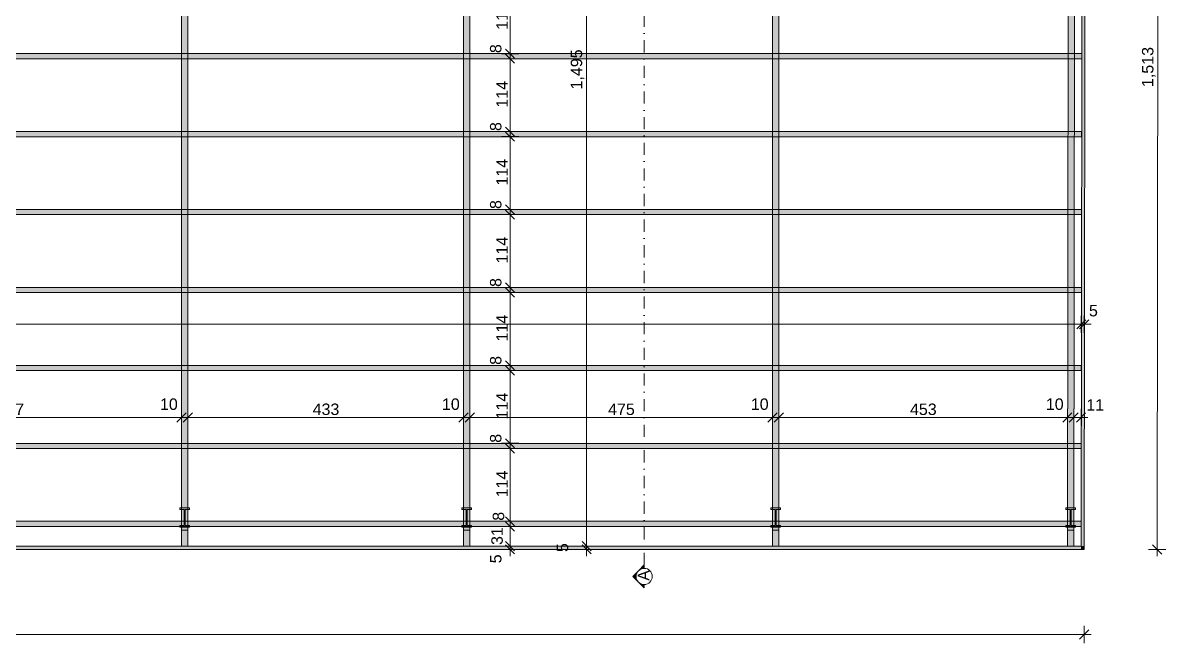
# Model space of a CAD drawing. Header units: millimetres. Extents: x 103307 to 160698, y -89732 to -49152.
# Drawn here: x 132003 to 149968, y -78849 to -69116 of the extents above; entities that cross this region are included whole.
import ezdxf

# ---------------------------------------------------------------- set-up
doc = ezdxf.new("R2010")
doc.units = ezdxf.units.MM
doc.header["$MEASUREMENT"] = 0
doc.linetypes.add('Dot & Dashed', pattern=[402.166657, 190.5, -105.833333, 0, -105.833324])
for name, color, linetype, lineweight in [('0_Pen_No__151', 171, 'Continuous', 5), ('0_Pen_No__7', 7, 'Continuous', 5), ('A - kanalet e ventilimit_Pen_No__22', 8, 'Continuous', 5), ('A - Shtyllat_Pen_No__1', 7, 'Continuous', 5), ('Structural - Bearing_Pen_No__1', 7, 'Continuous', 5)]:
    doc.layers.add(name, color=color, linetype=linetype, lineweight=lineweight)
for name, color, linetype in [('A - Dimenzionimi', 7, 'Continuous'), ('A - kanalet e ventilimit', 7, 'Continuous'), ('A - Shtyllat', 7, 'Continuous'), ('Marker - Section', 7, 'Continuous'), ('Structural - Bearing', 7, 'Continuous')]:
    doc.layers.add(name, color=color, linetype=linetype)
for name, color, linetype, lineweight, true_color in [('A - Dimenzionimi_Pen_No__61', 7, 'Continuous', 5, 0x6a6a6a), ('A - Dimenzionimi_Pen_No__81', 7, 'Continuous', 5, 0x6a6a6a), ('A - kanalet e ventilimit_Pen_No__82', 7, 'Continuous', 5, 0xaaaaaa), ('A - Shtyllat_Pen_No__102', 7, 'Continuous', 50, 0xcccccc), ('Marker - Section_Pen_No__48', 7, 'Continuous', 5, 0xa80f02), ('Marker - Section_Pen_No__8', 7, 'Continuous', 20, 0xa80f02), ('Structural - Bearing_Pen_No__162', 7, 'Continuous', 5, 0xaaaaaa), ('Structural - Bearing_Pen_No__61', 7, 'Continuous', 5, 0x6a6a6a)]:
    doc.layers.add(name, color=color, linetype=linetype, lineweight=lineweight, true_color=true_color)
doc.styles.add('GENERATED_STYLE_2', font='')
doc.styles.add('GENERATED_STYLE_3', font='')
doc.styles.get('GENERATED_STYLE_2').set_extended_font_data('Century Gothic')
doc.styles.get('GENERATED_STYLE_3').set_extended_font_data('Arial')
doc.dimstyles.new('GENERATED_STYLE__1', dxfattribs={"dimtxt": 180, "dimasz": 136.8, "dimexe": 0.18, "dimexo": 100000, "dimgap": 0, "dimtad": 1, "dimtih": 1, "dimtoh": 1, "dimdec": 0, "dimlfac": 0.1, "dimzin": 0, "dimdsep": 46, "dimtxsty": 'GENERATED_STYLE_3', "dimblk": 'ARROWHEAD_6', "dimblk1": 'ARROWHEAD_6', "dimblk2": 'ARROWHEAD_6', "dimcen": 0.09, "dimclrd": 256, "dimclre": 256, "dimclrt": 256, "dimadec": 0, "dimazin": 0, "dimtfac": 1, "dimtdec": 4, "dimtmove": 0, "dimatfit": 3, "dimfxl": 0, "dimtolj": 1, "dimtzin": 0, "dimarcsym": 0})
doc.dimstyles.new('GENERATED_STYLE__2', dxfattribs={"dimtxt": 180, "dimasz": 136.8, "dimexe": 0.18, "dimexo": 100000, "dimgap": 0, "dimtad": 1, "dimdec": 0, "dimlfac": 0.1, "dimzin": 0, "dimdsep": 46, "dimtxsty": 'GENERATED_STYLE_3', "dimblk": 'ARROWHEAD_6', "dimblk1": 'ARROWHEAD_6', "dimblk2": 'ARROWHEAD_6', "dimcen": 0.09, "dimclrd": 256, "dimclre": 256, "dimclrt": 256, "dimadec": 0, "dimazin": 0, "dimtfac": 1, "dimtdec": 4, "dimtmove": 0, "dimatfit": 3, "dimfxl": 0, "dimtolj": 1, "dimtzin": 0, "dimarcsym": 0})
doc.dimstyles.new('GENERATED_STYLE__3', dxfattribs={"dimtxt": 180, "dimasz": 136.8, "dimexe": 0.18, "dimexo": 100000, "dimgap": 0, "dimtad": 1, "dimtih": 1, "dimtoh": 1, "dimdec": 0, "dimlfac": 0.1, "dimzin": 0, "dimdsep": 46, "dimtxsty": 'GENERATED_STYLE_3', "dimblk": 'ARROWHEAD_6', "dimblk1": 'ARROWHEAD_6', "dimblk2": 'ARROWHEAD_6', "dimcen": 0.09, "dimclrd": 256, "dimclre": 256, "dimclrt": 256, "dimadec": 0, "dimazin": 0, "dimtfac": 1, "dimtdec": 4, "dimtmove": 2, "dimatfit": 3, "dimfxl": 0, "dimtolj": 1, "dimtzin": 0, "dimarcsym": 0})
doc.dimstyles.new('GENERATED_STYLE__4', dxfattribs={"dimtxt": 180, "dimasz": 136.8, "dimexe": 0.18, "dimexo": 100000, "dimgap": 0, "dimtad": 1, "dimdec": 0, "dimlfac": 0.1, "dimzin": 0, "dimdsep": 46, "dimtxsty": 'GENERATED_STYLE_3', "dimblk": 'ARROWHEAD_6', "dimblk1": 'ARROWHEAD_6', "dimblk2": 'ARROWHEAD_6', "dimcen": 0.09, "dimclrd": 256, "dimclre": 256, "dimclrt": 256, "dimadec": 0, "dimazin": 0, "dimtfac": 1, "dimtdec": 4, "dimtmove": 2, "dimatfit": 3, "dimfxl": 0, "dimtolj": 1, "dimtzin": 0, "dimarcsym": 0})

# ---------------------------------------------------------------- blocks, each defined once
blk = doc.blocks.new('Wall_1', base_point=(148667, -77378))
at = {"layer": 'A - kanalet e ventilimit_Pen_No__82', "linetype": 'Continuous', "lineweight": 0, "true_color": 0xe9e9e9}
for points in [[(148667, -77328), (148688, -62299), (148638, -62299), (148617, -77328)], [(148638, -62249), (148638, -62299), (148688, -62249)], [(148688, -62249), (148638, -62299), (148688, -62299)], [(148617, -77328), (148617, -77378), (148667, -77378), (148667, -77378)], [(148667, -77328), (148617, -77328), (148667, -77378)]]:
    blk.add_hatch(color=254, dxfattribs=at).paths.add_polyline_path(points)
at = {"layer": 'A - kanalet e ventilimit_Pen_No__22', "color": 8, "linetype": 'Continuous', "lineweight": 5, "flags": 128}
for points in [[(148638, -62299), (148617, -77328)], [(148688, -62249), (148638, -62249)], [(148667, -77378), (148688, -62249)], [(148667, -77378), (148617, -77378)]]:
    blk.add_lwpolyline(points, dxfattribs=at)
blk = doc.blocks.new('Wall_6', base_point=(111662, -77378))
at = {"layer": 'A - kanalet e ventilimit_Pen_No__82', "linetype": 'Continuous', "lineweight": 0, "true_color": 0xe9e9e9}
for points in [[(111712, -77378), (148617, -77378), (148617, -77328), (111713, -77328)], [(148667, -77378), (148667, -77378), (148667, -77378)]]:
    blk.add_hatch(color=254, dxfattribs=at).paths.add_polyline_path(points)
at = {"layer": 'A - kanalet e ventilimit_Pen_No__22', "color": 8, "linetype": 'Continuous', "lineweight": 5, "flags": 128}
for points in [[(111712, -77378), (148617, -77378)], [(148617, -77328), (111713, -77328)]]:
    blk.add_lwpolyline(points, dxfattribs=at)
blk = doc.blocks.new('Column_9', base_point=(134543, -76878))
at = {"layer": 'A - Shtyllat_Pen_No__102', "linetype": 'Continuous', "lineweight": 0, "true_color": 0xf1f1f1}
blk.add_hatch(color=7, dxfattribs=at).paths.add_polyline_path([(134468, -77028), (134618, -77028), (134618, -77002), (134551, -77002), (134551, -76753), (134618, -76753), (134618, -76728), (134468, -76728), (134468, -76753), (134536, -76753), (134536, -77002), (134468, -77002)])
at = {"layer": 'A - Shtyllat_Pen_No__1', "color": 7, "linetype": 'Continuous', "lineweight": 5, "flags": 128}
blk.add_lwpolyline([(134468, -77028), (134618, -77028), (134618, -77002), (134551, -77002), (134551, -76753), (134618, -76753), (134618, -76728), (134468, -76728), (134468, -76753), (134536, -76753), (134536, -77002), (134468, -77002)], close=True, dxfattribs=at)
blk = doc.blocks.new('Column_10', base_point=(138971, -76878))
at = {"layer": 'A - Shtyllat_Pen_No__102', "linetype": 'Continuous', "lineweight": 0, "true_color": 0xf1f1f1}
blk.add_hatch(color=7, dxfattribs=at).paths.add_polyline_path([(138896, -77028), (139046, -77028), (139046, -77002), (138978, -77002), (138978, -76753), (139046, -76753), (139046, -76728), (138896, -76728), (138896, -76753), (138963, -76753), (138963, -77002), (138896, -77002)])
at = {"layer": 'A - Shtyllat_Pen_No__1', "color": 7, "linetype": 'Continuous', "lineweight": 5, "flags": 128}
blk.add_lwpolyline([(138896, -77028), (139046, -77028), (139046, -77002), (138978, -77002), (138978, -76753), (139046, -76753), (139046, -76728), (138896, -76728), (138896, -76753), (138963, -76753), (138963, -77002), (138896, -77002)], close=True, dxfattribs=at)
blk = doc.blocks.new('Column_11', base_point=(143821, -76878))
at = {"layer": 'A - Shtyllat_Pen_No__102', "linetype": 'Continuous', "lineweight": 0, "true_color": 0xf1f1f1}
blk.add_hatch(color=7, dxfattribs=at).paths.add_polyline_path([(143746, -77028), (143896, -77028), (143896, -77002), (143828, -77002), (143828, -76753), (143896, -76753), (143896, -76728), (143746, -76728), (143746, -76753), (143813, -76753), (143813, -77002), (143746, -77002)])
at = {"layer": 'A - Shtyllat_Pen_No__1', "color": 7, "linetype": 'Continuous', "lineweight": 5, "flags": 128}
blk.add_lwpolyline([(143746, -77028), (143896, -77028), (143896, -77002), (143828, -77002), (143828, -76753), (143896, -76753), (143896, -76728), (143746, -76728), (143746, -76753), (143813, -76753), (143813, -77002), (143746, -77002)], close=True, dxfattribs=at)
blk = doc.blocks.new('Column_12', base_point=(148452, -76878))
at = {"layer": 'A - Shtyllat_Pen_No__102', "linetype": 'Continuous', "lineweight": 0, "true_color": 0xf1f1f1}
blk.add_hatch(color=7, dxfattribs=at).paths.add_polyline_path([(148377, -77028), (148527, -77028), (148527, -77002), (148460, -77002), (148460, -76753), (148527, -76753), (148527, -76728), (148377, -76728), (148377, -76753), (148444, -76753), (148444, -77002), (148377, -77002)])
at = {"layer": 'A - Shtyllat_Pen_No__1', "color": 7, "linetype": 'Continuous', "lineweight": 5, "flags": 128}
blk.add_lwpolyline([(148377, -77028), (148527, -77028), (148527, -77002), (148460, -77002), (148460, -76753), (148527, -76753), (148527, -76728), (148377, -76728), (148377, -76753), (148444, -76753), (148444, -77002), (148377, -77002)], close=True, dxfattribs=at)
blk = doc.blocks.new('*D27', base_point=(1146984, 83970))
at = {"layer": 'A - Dimenzionimi_Pen_No__81', "color": 251, "linetype": 'Continuous', "lineweight": 5, "true_color": 0x6a6a6a}
for p, q in [((111554, -59431), (111662, -59431)), ((111734, -59359), (111590, -59503)), ((111662, -59566), (111662, -59296)), ((111662, -59431), (148688, -59431)), ((148616, -59503), (148760, -59359)), ((148688, -59566), (148688, -59296)), ((148688, -59431), (148796, -59431))]:
    blk.add_line(p, q, dxfattribs=at)
at = {"layer": 'A - Dimenzionimi_Pen_No__61', "color": 251, "lineweight": 5, "true_color": 0x6a6a6a, "insert": (129867, -59395), "char_height": 180, "attachment_point": 7, "style": 'GENERATED_STYLE_3'}
blk.add_mtext('\\A1;{\\pql;\\fArial|b0|i0|c0|p34;3,703}', dxfattribs=at)
blk = doc.blocks.new('ARROWHEAD_6')
at = {"color": 0, "linetype": 'Continuous', "lineweight": 0}
for p, q in [((0, 0), (-1, 0)), ((-0.5, -0.5), (0.5, 0.5))]:
    blk.add_line(p, q, dxfattribs=at)
blk = doc.blocks.new('*D30', base_point=(1146984, 83970))
at = {"layer": 'A - Dimenzionimi_Pen_No__81', "color": 251, "linetype": 'Continuous', "lineweight": 5, "true_color": 0x6a6a6a}
for p, q in [((109042, -62249), (109042, -62141)), ((109177, -62249), (108907, -62249)), ((109114, -62321), (108970, -62177)), ((109042, -77378), (109042, -62249)), ((109177, -77378), (108907, -77378)), ((108970, -77306), (109114, -77450)), ((109042, -77486), (109042, -77378))]:
    blk.add_line(p, q, dxfattribs=at)
at = {"layer": 'A - Dimenzionimi_Pen_No__61', "color": 251, "lineweight": 5, "true_color": 0x6a6a6a, "insert": (109006, -70121), "char_height": 180, "attachment_point": 7, "rotation": 90, "style": 'GENERATED_STYLE_3'}
blk.add_mtext('\\A1;{\\pql;\\fArial|b0|i0|c0|p34;1,513}', dxfattribs=at)
blk = doc.blocks.new('*D31', base_point=(1146984, 83970))
at = {"layer": 'A - Dimenzionimi_Pen_No__81', "color": 251, "linetype": 'Continuous', "lineweight": 5, "true_color": 0x6a6a6a}
for p, q in [((111734, -78642), (111590, -78786)), ((111662, -78849), (111662, -78579)), ((148595, -78786), (148739, -78642)), ((148667, -78849), (148667, -78579)), ((111554, -78714), (111662, -78714)), ((111662, -78714), (148667, -78714)), ((148667, -78714), (148775, -78714))]:
    blk.add_line(p, q, dxfattribs=at)
at = {"layer": 'A - Dimenzionimi_Pen_No__61', "color": 251, "lineweight": 5, "true_color": 0x6a6a6a, "insert": (129857, -78678), "char_height": 180, "attachment_point": 7, "style": 'GENERATED_STYLE_3'}
blk.add_mtext('\\A1;{\\pql;\\fArial|b0|i0|c0|p34;3,700}', dxfattribs=at)
blk = doc.blocks.new('*D32', base_point=(1146984, 83970))
at = {"layer": 'A - Dimenzionimi_Pen_No__81', "color": 251, "linetype": 'Continuous', "lineweight": 5, "true_color": 0x6a6a6a}
for p, q in [((149833, -62143), (149833, -62251)), ((149698, -62251), (149968, -62251)), ((149905, -62323), (149761, -62179)), ((149833, -62251), (149812, -77379)), ((149677, -77379), (149947, -77379)), ((149740, -77307), (149884, -77451)), ((149812, -77379), (149812, -77487))]:
    blk.add_line(p, q, dxfattribs=at)
at = {"layer": 'A - Dimenzionimi_Pen_No__61', "color": 251, "lineweight": 5, "true_color": 0x6a6a6a, "insert": (149786, -70123), "char_height": 180, "attachment_point": 7, "rotation": 89.919, "style": 'GENERATED_STYLE_3'}
blk.add_mtext('\\A1;{\\pql;\\fArial|b0|i0|c0|p34;1,513}', dxfattribs=at)
blk = doc.blocks.new('*D34', base_point=(1146984, 83970))
at = {"layer": 'A - Dimenzionimi_Pen_No__81', "color": 251, "linetype": 'Continuous', "lineweight": 5, "true_color": 0x6a6a6a}
for p, q in [((111661, -73918), (111805, -73774)), ((111855, -73774), (111711, -73918)), ((111783, -73981), (111783, -73711)), ((148549, -73918), (148693, -73774)), ((148739, -73774), (148595, -73918)), ((148621, -73981), (148621, -73711)), ((111783, -73846), (148621, -73846))]:
    blk.add_line(p, q, dxfattribs=at)
at = {"layer": 'A - Dimenzionimi_Pen_No__61', "color": 251, "lineweight": 5, "true_color": 0x6a6a6a, "char_height": 180, "attachment_point": 7, "style": 'GENERATED_STYLE_3'}
for s, insert in [('\\A1;{\\pql;\\fArial|b0|i0|c0|p34;5}', (111818, -73769)), ('\\A1;{\\pql;\\fArial|b0|i0|c0|p34;3,684}', (129894, -73810))]:
    blk.add_mtext(s, dxfattribs=dict(at, insert=insert))
blk = doc.blocks.new('*D35', base_point=(1146984, 83970))
at = {"layer": 'A - Dimenzionimi_Pen_No__81', "color": 251, "linetype": 'Continuous', "lineweight": 5, "true_color": 0x6a6a6a}
for p, q in [((148549, -73918), (148693, -73774)), ((148739, -73774), (148595, -73918)), ((148621, -73981), (148621, -73711)), ((148667, -73981), (148667, -73711)), ((148621, -73846), (148667, -73846)), ((148667, -73846), (148775, -73846))]:
    blk.add_line(p, q, dxfattribs=at)
at = {"layer": 'A - Dimenzionimi_Pen_No__61', "color": 251, "lineweight": 5, "true_color": 0x6a6a6a, "insert": (148741, -73724), "char_height": 180, "attachment_point": 7, "style": 'GENERATED_STYLE_3'}
blk.add_mtext('\\A1;{\\pql;\\fArial|b0|i0|c0|p34;5}', dxfattribs=at)
blk = doc.blocks.new('Beam_1', base_point=(148502, -77078))
at = {"layer": 'Structural - Bearing_Pen_No__162', "linetype": 'Continuous', "lineweight": 5, "true_color": 0xaaaaaa}
for points in [[(148423, -62399), (148523, -62399), (148523, -62299), (148423, -62299)], [(148522, -63260), (148422, -63260), (148422, -63396), (148522, -63397)], [(148521, -63522), (148421, -63522), (148421, -63622), (148521, -63622)], [(148520, -64556), (148420, -64556), (148420, -64698), (148520, -64698)], [(148520, -64745), (148420, -64745), (148420, -64845), (148520, -64845)], [(148518, -65865), (148418, -65865), (148418, -66069), (148518, -66069)], [(148517, -66326), (148417, -66326), (148415, -67673), (148515, -67673)]]:
    blk.add_hatch(color=253, dxfattribs=at).paths.add_polyline_path(points)
at = {"layer": 'Structural - Bearing_Pen_No__61', "linetype": 'Continuous', "lineweight": 0, "true_color": 0xb3b3b3}
blk.add_hatch(color=253, dxfattribs=at).paths.add_polyline_path([(148502, -77328), (148523, -62299), (148423, -62299), (148402, -77327)])
at = {"layer": 'Structural - Bearing_Pen_No__1', "color": 7, "linetype": 'Continuous', "lineweight": 5}
for p, q in [((148423, -62299), (148402, -77327)), ((148523, -62299), (148423, -62299)), ((148423, -62299), (148423, -62399)), ((148523, -62299), (148423, -62299)), ((148523, -62299), (148502, -77328)), ((148523, -62299), (148523, -62399)), ((148422, -63260), (148422, -63396)), ((148522, -63260), (148522, -63397)), ((148421, -63522), (148421, -63622)), ((148521, -63522), (148521, -63622)), ((148420, -64556), (148420, -64698)), ((148520, -64556), (148520, -64698)), ((148420, -64745), (148420, -64845)), ((148520, -64745), (148520, -64845)), ((148418, -65865), (148418, -66069)), ((148518, -65865), (148518, -66069)), ((148417, -66326), (148415, -67673)), ((148517, -66326), (148515, -67673)), ((148502, -77328), (148402, -77327))]:
    blk.add_line(p, q, dxfattribs=at)
at = {"layer": 'Structural - Bearing_Pen_No__1', "color": 7, "linetype": 'Dot & Dashed', "lineweight": 5}
blk.add_line((148502, -77078), (148402, -77077), dxfattribs=at)
blk = doc.blocks.new('Beam_2', base_point=(143871, -77078))
at = {"layer": 'Structural - Bearing_Pen_No__162', "linetype": 'Continuous', "lineweight": 5, "true_color": 0xaaaaaa}
for points in [[(143871, -62299), (143771, -62299), (143771, -62399), (143871, -62399)], [(143871, -63260), (143771, -63260), (143771, -63397), (143871, -63397)], [(143871, -63522), (143771, -63522), (143771, -63622), (143871, -63622)], [(143871, -64556), (143771, -64556), (143771, -64698), (143871, -64698)], [(143871, -64745), (143771, -64745), (143771, -64845), (143871, -64845)], [(143871, -65865), (143771, -65865), (143771, -66069), (143871, -66069)], [(143871, -66326), (143771, -66326), (143771, -67673), (143871, -67673)]]:
    blk.add_hatch(color=253, dxfattribs=at).paths.add_polyline_path(points)
at = {"layer": 'Structural - Bearing_Pen_No__61', "linetype": 'Continuous', "lineweight": 0, "true_color": 0xb3b3b3}
blk.add_hatch(color=253, dxfattribs=at).paths.add_polyline_path([(143871, -77328), (143871, -62299), (143771, -62299), (143771, -77328)])
at = {"layer": 'Structural - Bearing_Pen_No__1', "color": 7, "linetype": 'Continuous', "lineweight": 5}
for p, q in [((143871, -62299), (143771, -62299)), ((143771, -62299), (143771, -77328)), ((143771, -62299), (143771, -62399)), ((143871, -62299), (143871, -77328)), ((143871, -62299), (143871, -62399)), ((143771, -63260), (143771, -63397)), ((143871, -63260), (143871, -63397)), ((143771, -63522), (143771, -63622)), ((143871, -63522), (143871, -63622)), ((143771, -64556), (143771, -64698)), ((143871, -64556), (143871, -64698)), ((143771, -64745), (143771, -64845)), ((143871, -64745), (143871, -64845)), ((143771, -65865), (143771, -66069)), ((143871, -65865), (143871, -66069)), ((143771, -66326), (143771, -67673)), ((143871, -66326), (143871, -67673)), ((143871, -77328), (143771, -77328))]:
    blk.add_line(p, q, dxfattribs=at)
at = {"layer": 'Structural - Bearing_Pen_No__1', "color": 7, "linetype": 'Dot & Dashed', "lineweight": 5}
blk.add_line((143871, -77078), (143771, -77078), dxfattribs=at)
blk = doc.blocks.new('Beam_3', base_point=(139021, -77078))
at = {"layer": 'Structural - Bearing_Pen_No__162', "linetype": 'Continuous', "lineweight": 5, "true_color": 0xaaaaaa}
for points in [[(139021, -62299), (138921, -62299), (138921, -62399), (139021, -62399)], [(139021, -63260), (138921, -63260), (138921, -63397), (139021, -63397)], [(139021, -63522), (138921, -63522), (138921, -63622), (139021, -63622)], [(139021, -64556), (138921, -64556), (138921, -64698), (139021, -64698)], [(139021, -64745), (138921, -64745), (138921, -64845), (139021, -64845)], [(139021, -65865), (138921, -65865), (138921, -66069), (139021, -66069)], [(139021, -66326), (138921, -66326), (138921, -67673), (139021, -67673)]]:
    blk.add_hatch(color=253, dxfattribs=at).paths.add_polyline_path(points)
at = {"layer": 'Structural - Bearing_Pen_No__61', "linetype": 'Continuous', "lineweight": 0, "true_color": 0xb3b3b3}
blk.add_hatch(color=253, dxfattribs=at).paths.add_polyline_path([(139021, -77328), (139021, -62299), (138921, -62299), (138921, -77328)])
at = {"layer": 'Structural - Bearing_Pen_No__1', "color": 7, "linetype": 'Continuous', "lineweight": 5}
for p, q in [((139021, -62299), (138921, -62299)), ((138921, -62299), (138921, -77328)), ((138921, -62299), (138921, -62399)), ((139021, -62299), (139021, -77328)), ((139021, -62299), (139021, -62399)), ((138921, -63260), (138921, -63397)), ((139021, -63260), (139021, -63397)), ((138921, -63522), (138921, -63622)), ((139021, -63522), (139021, -63622)), ((138921, -64556), (138921, -64698)), ((139021, -64556), (139021, -64698)), ((138921, -64745), (138921, -64845)), ((139021, -64745), (139021, -64845)), ((138921, -65865), (138921, -66069)), ((139021, -65865), (139021, -66069)), ((138921, -66326), (138921, -67673)), ((139021, -66326), (139021, -67673)), ((139021, -77328), (138921, -77328))]:
    blk.add_line(p, q, dxfattribs=at)
at = {"layer": 'Structural - Bearing_Pen_No__1', "color": 7, "linetype": 'Dot & Dashed', "lineweight": 5}
blk.add_line((139021, -77078), (138921, -77078), dxfattribs=at)
blk = doc.blocks.new('Beam_4', base_point=(134593, -77078))
at = {"layer": 'Structural - Bearing_Pen_No__162', "linetype": 'Continuous', "lineweight": 5, "true_color": 0xaaaaaa}
for points in [[(134494, -62299), (134494, -62399), (134593, -62399), (134593, -62299)], [(134494, -63260), (134494, -63397), (134593, -63397), (134593, -63260)], [(134494, -63522), (134494, -63622), (134593, -63622), (134593, -63522)], [(134593, -64556), (134493, -64556), (134493, -64698), (134593, -64698)], [(134593, -64745), (134493, -64745), (134493, -64845), (134593, -64845)], [(134593, -65865), (134493, -65865), (134493, -66069), (134593, -66069)], [(134593, -66326), (134493, -66326), (134493, -67673), (134593, -67673)]]:
    blk.add_hatch(color=253, dxfattribs=at).paths.add_polyline_path(points)
at = {"layer": 'Structural - Bearing_Pen_No__61', "linetype": 'Continuous', "lineweight": 0, "true_color": 0xb3b3b3}
blk.add_hatch(color=253, dxfattribs=at).paths.add_polyline_path([(134593, -77328), (134593, -62299), (134493, -62299), (134493, -77328)])
at = {"layer": 'Structural - Bearing_Pen_No__1', "color": 7, "linetype": 'Continuous', "lineweight": 5}
for p, q in [((134593, -62299), (134493, -62299)), ((134493, -62299), (134493, -77328)), ((134494, -62299), (134494, -62399)), ((134593, -62299), (134593, -77328)), ((134593, -62299), (134593, -62399)), ((134494, -63260), (134494, -63397)), ((134593, -63260), (134593, -63397)), ((134494, -63522), (134494, -63622)), ((134593, -63522), (134593, -63622)), ((134493, -64556), (134493, -64698)), ((134593, -64556), (134593, -64698)), ((134493, -64745), (134493, -64845)), ((134593, -64745), (134593, -64845)), ((134493, -65865), (134493, -66069)), ((134593, -65865), (134593, -66069)), ((134493, -66326), (134493, -67673)), ((134593, -66326), (134593, -67673)), ((134593, -77328), (134493, -77328))]:
    blk.add_line(p, q, dxfattribs=at)
at = {"layer": 'Structural - Bearing_Pen_No__1', "color": 7, "linetype": 'Dot & Dashed', "lineweight": 5}
blk.add_line((134593, -77078), (134493, -77078), dxfattribs=at)
blk = doc.blocks.new('*D53', base_point=(1146984, 83970))
at = {"layer": 'A - Dimenzionimi_Pen_No__81', "color": 251, "linetype": 'Continuous', "lineweight": 5, "true_color": 0x6a6a6a}
for p, q in [((129193, -75236), (129049, -75380)), ((129121, -75443), (129121, -75173)), ((134565, -75236), (134421, -75380)), ((134493, -75443), (134493, -75173)), ((129121, -75308), (134493, -75308))]:
    blk.add_line(p, q, dxfattribs=at)
at = {"layer": 'A - Dimenzionimi_Pen_No__61', "color": 251, "lineweight": 5, "true_color": 0x6a6a6a, "char_height": 180, "attachment_point": 7, "style": 'GENERATED_STYLE_3'}
for s, insert in [('\\A1;{\\pql;\\fArial|b0|i0|c0|p34;537}', (131602, -75272)), ('\\A1;{\\pql;\\fArial|b0|i0|c0|p34;10}', (134155, -75192))]:
    blk.add_mtext(s, dxfattribs=dict(at, insert=insert))
blk = doc.blocks.new('*D54', base_point=(1146984, 83970))
at = {"layer": 'A - Dimenzionimi_Pen_No__81', "color": 251, "linetype": 'Continuous', "lineweight": 5, "true_color": 0x6a6a6a}
for p, q in [((134565, -75236), (134421, -75380)), ((134493, -75443), (134493, -75173)), ((134665, -75236), (134521, -75380)), ((134593, -75443), (134593, -75173)), ((134493, -75308), (134593, -75308))]:
    blk.add_line(p, q, dxfattribs=at)
blk = doc.blocks.new('*D55', base_point=(1146984, 83970))
at = {"layer": 'A - Dimenzionimi_Pen_No__81', "color": 251, "linetype": 'Continuous', "lineweight": 5, "true_color": 0x6a6a6a}
for p, q in [((134665, -75236), (134521, -75380)), ((134593, -75443), (134593, -75173)), ((138993, -75236), (138849, -75380)), ((138921, -75443), (138921, -75173)), ((134593, -75308), (138921, -75308))]:
    blk.add_line(p, q, dxfattribs=at)
at = {"layer": 'A - Dimenzionimi_Pen_No__61', "color": 251, "lineweight": 5, "true_color": 0x6a6a6a, "char_height": 180, "attachment_point": 7, "style": 'GENERATED_STYLE_3'}
for s, insert in [('\\A1;{\\pql;\\fArial|b0|i0|c0|p34;433}', (136552, -75272)), ('\\A1;{\\pql;\\fArial|b0|i0|c0|p34;10}', (138582, -75192))]:
    blk.add_mtext(s, dxfattribs=dict(at, insert=insert))
blk = doc.blocks.new('*D56', base_point=(1146984, 83970))
at = {"layer": 'A - Dimenzionimi_Pen_No__81', "color": 251, "linetype": 'Continuous', "lineweight": 5, "true_color": 0x6a6a6a}
for p, q in [((138993, -75236), (138849, -75380)), ((138921, -75443), (138921, -75173)), ((139093, -75236), (138949, -75380)), ((139021, -75443), (139021, -75173)), ((138921, -75308), (139021, -75308))]:
    blk.add_line(p, q, dxfattribs=at)
blk = doc.blocks.new('*D57', base_point=(1146984, 83970))
at = {"layer": 'A - Dimenzionimi_Pen_No__81', "color": 251, "linetype": 'Continuous', "lineweight": 5, "true_color": 0x6a6a6a}
for p, q in [((139093, -75236), (138949, -75380)), ((139021, -75443), (139021, -75173)), ((143843, -75236), (143699, -75380)), ((143771, -75443), (143771, -75173)), ((139021, -75308), (143771, -75308))]:
    blk.add_line(p, q, dxfattribs=at)
at = {"layer": 'A - Dimenzionimi_Pen_No__61', "color": 251, "lineweight": 5, "true_color": 0x6a6a6a, "char_height": 180, "attachment_point": 7, "style": 'GENERATED_STYLE_3'}
for s, insert in [('\\A1;{\\pql;\\fArial|b0|i0|c0|p34;475}', (141191, -75272)), ('\\A1;{\\pql;\\fArial|b0|i0|c0|p34;10}', (143432, -75192))]:
    blk.add_mtext(s, dxfattribs=dict(at, insert=insert))
blk = doc.blocks.new('*D58', base_point=(1146984, 83970))
at = {"layer": 'A - Dimenzionimi_Pen_No__81', "color": 251, "linetype": 'Continuous', "lineweight": 5, "true_color": 0x6a6a6a}
for p, q in [((143843, -75236), (143699, -75380)), ((143771, -75443), (143771, -75173)), ((143943, -75236), (143799, -75380)), ((143871, -75443), (143871, -75173)), ((143771, -75308), (143871, -75308))]:
    blk.add_line(p, q, dxfattribs=at)
blk = doc.blocks.new('*D59', base_point=(1146984, 83970))
at = {"layer": 'A - Dimenzionimi_Pen_No__81', "color": 251, "linetype": 'Continuous', "lineweight": 5, "true_color": 0x6a6a6a}
for p, q in [((143943, -75236), (143799, -75380)), ((143871, -75443), (143871, -75173)), ((148474, -75236), (148330, -75380)), ((148402, -75443), (148402, -75173)), ((143871, -75308), (148402, -75308))]:
    blk.add_line(p, q, dxfattribs=at)
at = {"layer": 'A - Dimenzionimi_Pen_No__61', "color": 251, "lineweight": 5, "true_color": 0x6a6a6a, "char_height": 180, "attachment_point": 7, "style": 'GENERATED_STYLE_3'}
for s, insert in [('\\A1;{\\pql;\\fArial|b0|i0|c0|p34;453}', (145931, -75272)), ('\\A1;{\\pql;\\fArial|b0|i0|c0|p34;10}', (148064, -75192))]:
    blk.add_mtext(s, dxfattribs=dict(at, insert=insert))
blk = doc.blocks.new('*D60', base_point=(1146984, 83970))
at = {"layer": 'A - Dimenzionimi_Pen_No__81', "color": 251, "linetype": 'Continuous', "lineweight": 5, "true_color": 0x6a6a6a}
for p, q in [((148474, -75236), (148330, -75380)), ((148402, -75443), (148402, -75173)), ((148430, -75380), (148574, -75236)), ((148502, -75443), (148502, -75173)), ((148402, -75308), (148502, -75308))]:
    blk.add_line(p, q, dxfattribs=at)
blk = doc.blocks.new('*D61', base_point=(1146984, 83970))
at = {"layer": 'A - Dimenzionimi_Pen_No__81', "color": 251, "linetype": 'Continuous', "lineweight": 5, "true_color": 0x6a6a6a}
for p, q in [((148430, -75380), (148574, -75236)), ((148502, -75443), (148502, -75173)), ((148689, -75236), (148545, -75380)), ((148617, -75443), (148617, -75173)), ((148502, -75308), (148617, -75308)), ((148617, -75308), (148725, -75308))]:
    blk.add_line(p, q, dxfattribs=at)
at = {"layer": 'A - Dimenzionimi_Pen_No__61', "color": 251, "lineweight": 5, "true_color": 0x6a6a6a, "insert": (148700, -75201), "char_height": 180, "attachment_point": 7, "style": 'GENERATED_STYLE_3'}
blk.add_mtext('\\A1;{\\pql;\\fArial|b0|i0|c0|p34;11}', dxfattribs=at)
blk = doc.blocks.new('*D62', base_point=(1146984, 83970))
at = {"layer": 'A - Dimenzionimi_Pen_No__81', "color": 251, "linetype": 'Continuous', "lineweight": 5, "true_color": 0x6a6a6a}
for p, q in [((139787, -77328), (139517, -77328)), ((139787, -77378), (139517, -77378)), ((139580, -77256), (139724, -77400)), ((139724, -77450), (139580, -77306)), ((139652, -77378), (139652, -77328)), ((139652, -77486), (139652, -77378))]:
    blk.add_line(p, q, dxfattribs=at)
at = {"layer": 'A - Dimenzionimi_Pen_No__61', "color": 251, "lineweight": 5, "true_color": 0x6a6a6a, "insert": (139519, -77597), "char_height": 180, "attachment_point": 7, "rotation": 90, "style": 'GENERATED_STYLE_3'}
blk.add_mtext('\\A1;{\\pql;\\fArial|b0|i0|c0|p34;5}', dxfattribs=at)
blk = doc.blocks.new('*D63', base_point=(1146984, 83970))
at = {"layer": 'A - Dimenzionimi_Pen_No__81', "color": 251, "linetype": 'Continuous', "lineweight": 5, "true_color": 0x6a6a6a}
for p, q in [((139787, -77018), (139517, -77018)), ((139580, -76946), (139724, -77090)), ((139652, -77328), (139652, -77018)), ((139787, -77328), (139517, -77328)), ((139580, -77256), (139724, -77400)), ((139724, -77450), (139580, -77306))]:
    blk.add_line(p, q, dxfattribs=at)
at = {"layer": 'A - Dimenzionimi_Pen_No__61', "color": 251, "lineweight": 5, "true_color": 0x6a6a6a, "insert": (139540, -77309), "char_height": 180, "attachment_point": 7, "rotation": 90, "style": 'GENERATED_STYLE_3'}
blk.add_mtext('\\A1;{\\pql;\\fArial|b0|i0|c0|p34;31}', dxfattribs=at)
blk = doc.blocks.new('*D64', base_point=(1146984, 83970))
at = {"layer": 'A - Dimenzionimi_Pen_No__81', "color": 251, "linetype": 'Continuous', "lineweight": 5, "true_color": 0x6a6a6a}
for p, q in [((139580, -76866), (139724, -77010)), ((139787, -76938), (139517, -76938)), ((139787, -77018), (139517, -77018)), ((139580, -76946), (139724, -77090)), ((139652, -77018), (139652, -76938))]:
    blk.add_line(p, q, dxfattribs=at)
blk = doc.blocks.new('*D65', base_point=(1146984, 83970))
at = {"layer": 'A - Dimenzionimi_Pen_No__81', "color": 251, "linetype": 'Continuous', "lineweight": 5, "true_color": 0x6a6a6a}
for p, q in [((139787, -75794), (139517, -75794)), ((139580, -75722), (139724, -75866)), ((139652, -76938), (139652, -75794)), ((139580, -76866), (139724, -77010)), ((139787, -76938), (139517, -76938))]:
    blk.add_line(p, q, dxfattribs=at)
at = {"layer": 'A - Dimenzionimi_Pen_No__61', "color": 251, "lineweight": 5, "true_color": 0x6a6a6a, "char_height": 180, "attachment_point": 7, "rotation": 90, "style": 'GENERATED_STYLE_3'}
for s, insert in [('\\A1;{\\pql;\\fArial|b0|i0|c0|p34;114}', (139616, -76562)), ('\\A1;{\\pql;\\fArial|b0|i0|c0|p34;8}', (139562, -76929))]:
    blk.add_mtext(s, dxfattribs=dict(at, insert=insert))
blk = doc.blocks.new('*D66', base_point=(1146984, 83970))
at = {"layer": 'A - Dimenzionimi_Pen_No__81', "color": 251, "linetype": 'Continuous', "lineweight": 5, "true_color": 0x6a6a6a}
for p, q in [((139787, -75714), (139517, -75714)), ((139787, -75794), (139517, -75794)), ((139580, -75642), (139724, -75786)), ((139580, -75722), (139724, -75866)), ((139652, -75794), (139652, -75714))]:
    blk.add_line(p, q, dxfattribs=at)
blk = doc.blocks.new('*D67', base_point=(1146984, 83970))
at = {"layer": 'A - Dimenzionimi_Pen_No__81', "color": 251, "linetype": 'Continuous', "lineweight": 5, "true_color": 0x6a6a6a}
for p, q in [((139580, -74499), (139724, -74643)), ((139787, -74571), (139517, -74571)), ((139652, -75714), (139652, -74571)), ((139787, -75714), (139517, -75714)), ((139580, -75642), (139724, -75786))]:
    blk.add_line(p, q, dxfattribs=at)
at = {"layer": 'A - Dimenzionimi_Pen_No__61', "color": 251, "lineweight": 5, "true_color": 0x6a6a6a, "char_height": 180, "attachment_point": 7, "rotation": 90, "style": 'GENERATED_STYLE_3'}
for s, insert in [('\\A1;{\\pql;\\fArial|b0|i0|c0|p34;114}', (139616, -75339)), ('\\A1;{\\pql;\\fArial|b0|i0|c0|p34;8}', (139519, -75706))]:
    blk.add_mtext(s, dxfattribs=dict(at, insert=insert))
blk = doc.blocks.new('*D68', base_point=(1146984, 83970))
at = {"layer": 'A - Dimenzionimi_Pen_No__81', "color": 251, "linetype": 'Continuous', "lineweight": 5, "true_color": 0x6a6a6a}
for p, q in [((139787, -74491), (139517, -74491)), ((139580, -74419), (139724, -74563)), ((139580, -74499), (139724, -74643)), ((139652, -74571), (139652, -74491)), ((139787, -74571), (139517, -74571))]:
    blk.add_line(p, q, dxfattribs=at)
blk = doc.blocks.new('*D69', base_point=(1146984, 83970))
at = {"layer": 'A - Dimenzionimi_Pen_No__81', "color": 251, "linetype": 'Continuous', "lineweight": 5, "true_color": 0x6a6a6a}
for p, q in [((139580, -73276), (139724, -73420)), ((139787, -73348), (139517, -73348)), ((139652, -74491), (139652, -73348)), ((139787, -74491), (139517, -74491)), ((139580, -74419), (139724, -74563))]:
    blk.add_line(p, q, dxfattribs=at)
at = {"layer": 'A - Dimenzionimi_Pen_No__61', "color": 251, "lineweight": 5, "true_color": 0x6a6a6a, "char_height": 180, "attachment_point": 7, "rotation": 90, "style": 'GENERATED_STYLE_3'}
for s, insert in [('\\A1;{\\pql;\\fArial|b0|i0|c0|p34;114}', (139616, -74115)), ('\\A1;{\\pql;\\fArial|b0|i0|c0|p34;8}', (139519, -74483))]:
    blk.add_mtext(s, dxfattribs=dict(at, insert=insert))
blk = doc.blocks.new('*D70', base_point=(1146984, 83970))
at = {"layer": 'A - Dimenzionimi_Pen_No__81', "color": 251, "linetype": 'Continuous', "lineweight": 5, "true_color": 0x6a6a6a}
for p, q in [((139787, -73268), (139517, -73268)), ((139580, -73196), (139724, -73340)), ((139580, -73276), (139724, -73420)), ((139652, -73348), (139652, -73268)), ((139787, -73348), (139517, -73348))]:
    blk.add_line(p, q, dxfattribs=at)
blk = doc.blocks.new('*D71', base_point=(1146984, 83970))
at = {"layer": 'A - Dimenzionimi_Pen_No__81', "color": 251, "linetype": 'Continuous', "lineweight": 5, "true_color": 0x6a6a6a}
for p, q in [((139787, -72125), (139517, -72125)), ((139580, -72053), (139724, -72197)), ((139652, -73268), (139652, -72125)), ((139787, -73268), (139517, -73268)), ((139580, -73196), (139724, -73340))]:
    blk.add_line(p, q, dxfattribs=at)
at = {"layer": 'A - Dimenzionimi_Pen_No__61', "color": 251, "lineweight": 5, "true_color": 0x6a6a6a, "char_height": 180, "attachment_point": 7, "rotation": 90, "style": 'GENERATED_STYLE_3'}
for s, insert in [('\\A1;{\\pql;\\fArial|b0|i0|c0|p34;114}', (139616, -72892)), ('\\A1;{\\pql;\\fArial|b0|i0|c0|p34;8}', (139519, -73260))]:
    blk.add_mtext(s, dxfattribs=dict(at, insert=insert))
blk = doc.blocks.new('*D72', base_point=(1146984, 83970))
at = {"layer": 'A - Dimenzionimi_Pen_No__81', "color": 251, "linetype": 'Continuous', "lineweight": 5, "true_color": 0x6a6a6a}
for p, q in [((139580, -71973), (139724, -72117)), ((139787, -72045), (139517, -72045)), ((139787, -72125), (139517, -72125)), ((139580, -72053), (139724, -72197)), ((139652, -72125), (139652, -72045))]:
    blk.add_line(p, q, dxfattribs=at)
blk = doc.blocks.new('*D73', base_point=(1146984, 83970))
at = {"layer": 'A - Dimenzionimi_Pen_No__81', "color": 251, "linetype": 'Continuous', "lineweight": 5, "true_color": 0x6a6a6a}
for p, q in [((139787, -70901), (139517, -70901)), ((139580, -70829), (139724, -70973)), ((139652, -72045), (139652, -70901)), ((139580, -71973), (139724, -72117)), ((139787, -72045), (139517, -72045))]:
    blk.add_line(p, q, dxfattribs=at)
at = {"layer": 'A - Dimenzionimi_Pen_No__61', "color": 251, "lineweight": 5, "true_color": 0x6a6a6a, "char_height": 180, "attachment_point": 7, "rotation": 90, "style": 'GENERATED_STYLE_3'}
for s, insert in [('\\A1;{\\pql;\\fArial|b0|i0|c0|p34;114}', (139616, -71669)), ('\\A1;{\\pql;\\fArial|b0|i0|c0|p34;8}', (139519, -72037))]:
    blk.add_mtext(s, dxfattribs=dict(at, insert=insert))
blk = doc.blocks.new('*D74', base_point=(1146984, 83970))
at = {"layer": 'A - Dimenzionimi_Pen_No__81', "color": 251, "linetype": 'Continuous', "lineweight": 5, "true_color": 0x6a6a6a}
for p, q in [((139580, -70750), (139724, -70894)), ((139787, -70822), (139517, -70822)), ((139787, -70901), (139517, -70901)), ((139580, -70829), (139724, -70973)), ((139652, -70901), (139652, -70822))]:
    blk.add_line(p, q, dxfattribs=at)
blk = doc.blocks.new('*D75', base_point=(1146984, 83970))
at = {"layer": 'A - Dimenzionimi_Pen_No__81', "color": 251, "linetype": 'Continuous', "lineweight": 5, "true_color": 0x6a6a6a}
for p, q in [((139787, -69678), (139517, -69678)), ((139580, -69606), (139724, -69750)), ((139652, -70822), (139652, -69678)), ((139580, -70750), (139724, -70894)), ((139787, -70822), (139517, -70822))]:
    blk.add_line(p, q, dxfattribs=at)
at = {"layer": 'A - Dimenzionimi_Pen_No__61', "color": 251, "lineweight": 5, "true_color": 0x6a6a6a, "char_height": 180, "attachment_point": 7, "rotation": 90, "style": 'GENERATED_STYLE_3'}
for s, insert in [('\\A1;{\\pql;\\fArial|b0|i0|c0|p34;114}', (139616, -70446)), ('\\A1;{\\pql;\\fArial|b0|i0|c0|p34;8}', (139519, -70813))]:
    blk.add_mtext(s, dxfattribs=dict(at, insert=insert))
blk = doc.blocks.new('*D76', base_point=(1146984, 83970))
at = {"layer": 'A - Dimenzionimi_Pen_No__81', "color": 251, "linetype": 'Continuous', "lineweight": 5, "true_color": 0x6a6a6a}
for p, q in [((139787, -69599), (139517, -69599)), ((139787, -69678), (139517, -69678)), ((139580, -69527), (139724, -69671)), ((139580, -69606), (139724, -69750)), ((139652, -69678), (139652, -69599))]:
    blk.add_line(p, q, dxfattribs=at)
blk = doc.blocks.new('*D77', base_point=(1146984, 83970))
at = {"layer": 'A - Dimenzionimi_Pen_No__81', "color": 251, "linetype": 'Continuous', "lineweight": 5, "true_color": 0x6a6a6a}
for p, q in [((139580, -68383), (139724, -68527)), ((139787, -68455), (139517, -68455)), ((139652, -69599), (139652, -68455)), ((139787, -69599), (139517, -69599)), ((139580, -69527), (139724, -69671))]:
    blk.add_line(p, q, dxfattribs=at)
at = {"layer": 'A - Dimenzionimi_Pen_No__61', "color": 251, "lineweight": 5, "true_color": 0x6a6a6a, "char_height": 180, "attachment_point": 7, "rotation": 90, "style": 'GENERATED_STYLE_3'}
for s, insert in [('\\A1;{\\pql;\\fArial|b0|i0|c0|p34;114}', (139616, -69223)), ('\\A1;{\\pql;\\fArial|b0|i0|c0|p34;8}', (139519, -69590))]:
    blk.add_mtext(s, dxfattribs=dict(at, insert=insert))
blk = doc.blocks.new('*D90', base_point=(1146984, 83970))
at = {"layer": 'A - Dimenzionimi_Pen_No__81', "color": 251, "linetype": 'Continuous', "lineweight": 5, "true_color": 0x6a6a6a}
for p, q in [((140989, -77328), (140719, -77328)), ((140989, -77378), (140719, -77378)), ((140782, -77256), (140926, -77400)), ((140926, -77450), (140782, -77306)), ((140854, -77378), (140854, -77328)), ((140854, -77486), (140854, -77378))]:
    blk.add_line(p, q, dxfattribs=at)
at = {"layer": 'A - Dimenzionimi_Pen_No__61', "color": 251, "lineweight": 5, "true_color": 0x6a6a6a, "insert": (140566, -77421), "char_height": 180, "attachment_point": 7, "rotation": 90, "style": 'GENERATED_STYLE_3'}
blk.add_mtext('\\A1;{\\pql;\\fArial|b0|i0|c0|p34;5}', dxfattribs=at)
blk = doc.blocks.new('*D91', base_point=(1146984, 83970))
at = {"layer": 'A - Dimenzionimi_Pen_No__81', "color": 251, "linetype": 'Continuous', "lineweight": 5, "true_color": 0x6a6a6a}
for p, q in [((140782, -62307), (140926, -62451)), ((140989, -62379), (140719, -62379)), ((140854, -77328), (140854, -62379)), ((140989, -77328), (140719, -77328)), ((140782, -77256), (140926, -77400)), ((140926, -77450), (140782, -77306))]:
    blk.add_line(p, q, dxfattribs=at)
at = {"layer": 'A - Dimenzionimi_Pen_No__61', "color": 251, "lineweight": 5, "true_color": 0x6a6a6a, "char_height": 180, "attachment_point": 7, "rotation": 90, "style": 'GENERATED_STYLE_3'}
for s, insert in [('\\A1;{\\pql;\\fArial|b0|i0|c0|p34;8}', (140566, -62407)), ('\\A1;{\\pql;\\fArial|b0|i0|c0|p34;1,495}', (140818, -70161))]:
    blk.add_mtext(s, dxfattribs=dict(at, insert=insert))
blk = doc.blocks.new('Cutting Plane_1', base_point=(141758, -77803))
at = {"layer": 'Marker - Section_Pen_No__48', "linetype": 'Continuous', "lineweight": 5, "true_color": 0xa80f02}
for points in [[(141668, -61559), (141578, -61649), (141668, -61739, -0.414214)], [(141758, -61469), (141668, -61559, -0.198912), (141758, -61522)], [(141758, -61829), (141758, -61776, -0.198912), (141668, -61739)], [(141668, -77893, -0.414214), (141668, -77713), (141578, -77803)], [(141758, -77623), (141668, -77713, -0.198912), (141758, -77676)], [(141758, -77983), (141758, -77931, -0.198912), (141668, -77893)]]:
    blk.add_hatch(color=14, dxfattribs=at).paths.add_polyline_path(points)
at = {"layer": 'Marker - Section_Pen_No__48', "color": 14, "linetype": 'Continuous', "lineweight": 5, "true_color": 0xa80f02, "flags": 128}
for points in [[(141668, -61559, 0.414214), (141668, -61739), (141578, -61649)], [(141758, -61469), (141758, -61522, 0.198912), (141668, -61559)], [(141758, -61829), (141758, -61776, -0.198912), (141668, -61739)], [(141668, -77893, -0.414214), (141668, -77713), (141578, -77803)], [(141758, -77623), (141758, -77676, 0.198912), (141668, -77713)], [(141758, -77983), (141758, -77931, -0.198912), (141668, -77893)]]:
    blk.add_lwpolyline(points, format="xyb", close=True, dxfattribs=at)
at = {"layer": 'Marker - Section_Pen_No__48', "color": 14, "linetype": 'Continuous', "lineweight": 5, "true_color": 0xa80f02}
for centre in [(141758, -61649), (141758, -77803)]:
    blk.add_circle(centre, 127, dxfattribs=at)
at = {"layer": 'Marker - Section_Pen_No__8', "color": 14, "linetype": 'Dot & Dashed', "lineweight": 20, "true_color": 0xa80f02}
blk.add_line((141758, -77623), (141758, -61829), dxfattribs=at)
at = {"layer": 'Marker - Section_Pen_No__48', "color": 14, "lineweight": 5, "true_color": 0xa80f02, "char_height": 180, "rotation": 90, "style": 'GENERATED_STYLE_2'}
for s, insert, attachment_point in [('\\A1;{\\pql;\\pt0;\\fCentury Gothic|b0|i0|c0|p34;A}', (141837, -61745), 7), ('\\A1;{\\pqr;\\pt0;\\fCentury Gothic|b0|i0|c0|p34;A}', (141837, -77708), 9)]:
    blk.add_mtext(s, dxfattribs=dict(at, insert=insert, attachment_point=attachment_point))

msp = doc.modelspace()

# ---------------------------------------------------------------- hatches: boundary and pattern name
at = {"layer": '0_Pen_No__151', "linetype": 'Continuous', "lineweight": 0, "true_color": 0xdfdfff}
for points in [[(148627.6, -69598.5), (111865.6, -69598.5), (111865.6, -69678.3), (148627.5, -69678.3)], [(111841.3, -70821.6), (111841.3, -70901.4), (148625.8, -70901.4), (148625.9, -70821.6)], [(111816.9, -72044.8), (111816.9, -72124.6), (148624.1, -72124.6), (148624.2, -72044.8)], [(111792.5, -73268), (111792.5, -73347.8), (148622.3, -73347.8), (148622.5, -73268)], [(111768.1, -74491.2), (111768.1, -74571), (148620.7, -74571), (148620.7, -74491.2)], [(111743.7, -75714.4), (111743.7, -75794.2), (148619, -75794.2), (148619, -75714.4)], [(148617.2, -77017.6), (148617.2, -76937.8), (111719.3, -76937.8), (111719.3, -77017.6)]]:
    msp.add_hatch(color=254, dxfattribs=at).paths.add_polyline_path(points)

# ---------------------------------------------------------------- linework, layer by layer
at = {"layer": '0_Pen_No__7', "color": 7, "linetype": 'Continuous', "lineweight": 5, "flags": 128}
for points in [[(148627.6, -69598.5), (111865.6, -69598.5), (111865.6, -69678.3), (148627.5, -69678.3)], [(111841.3, -70821.6), (111841.3, -70901.4), (148625.8, -70901.4), (148625.9, -70821.6)], [(111816.9, -72044.8), (111816.9, -72124.6), (148624.1, -72124.6), (148624.2, -72044.8)], [(111792.5, -73268), (111792.5, -73347.8), (148622.3, -73347.8), (148622.5, -73268)], [(111768.1, -74491.2), (111768.1, -74571), (148620.7, -74571), (148620.7, -74491.2)], [(111743.7, -75714.4), (111743.7, -75794.2), (148619, -75794.2), (148619, -75714.4)], [(148617.2, -77017.6), (148617.2, -76937.8), (111719.3, -76937.8), (111719.3, -77017.6)]]:
    msp.add_lwpolyline(points, close=True, dxfattribs=at)

# ---------------------------------------------------------------- block references
at = {"layer": 'A - kanalet e ventilimit', "color": 8, "lineweight": 5}
for name, p in [('Wall_1', (148666.6, -77377.7)), ('Wall_6', (111662.1, -77377.7))]:
    msp.add_blockref(name, p, dxfattribs=at)
at = {"layer": 'A - Shtyllat', "color": 8, "lineweight": 5}
for name, p in [('Column_9', (134543.4, -76877.7)), ('Column_10', (138970.5, -76877.7)), ('Column_11', (143820.5, -76877.7)), ('Column_12', (148452.1, -76877.7))]:
    msp.add_blockref(name, p, dxfattribs=at)
at = {"layer": 'Marker - Section', "color": 14, "lineweight": 20, "true_color": 0xa80f02}
msp.add_blockref('Cutting Plane_1', (141757.8, -77803.2), dxfattribs=at)
at = {"layer": 'Structural - Bearing', "color": 7, "lineweight": 5}
for name, p in [('Beam_4', (134593.4, -77077.7)), ('Beam_3', (139020.5, -77077.7)), ('Beam_2', (143870.5, -77077.7)), ('Beam_1', (148502, -77077.6))]:
    msp.add_blockref(name, p, dxfattribs=at)

# ---------------------------------------------------------------- dimensions: what is measured, and where the dimension line sits
at = {"layer": 'A - Dimenzionimi', "color": 251, "linetype": 'Continuous', "lineweight": 5, "true_color": 0x6a6a6a}
for base, p1, p2, dimstyle, picture, middle in [((148688, -59430.8), (111662.1, -77377.7), (148688, -62249.1), 'GENERATED_STYLE__1', '*D27', (130169.7, -59304.8)), ((148620.7, -73845.7), (111782.5, -73845.7), (148620.7, -74491.2), 'GENERATED_STYLE__1', '*D34', (130196.3, -73719.7)), ((148666.6, -73845.7), (148620.7, -74491.2), (148666.6, -77377.7), 'GENERATED_STYLE__3', '*D35', (148810.1, -73633.8)), ((134493.4, -75308.4), (129120.5, -76937.8), (134493.4, -76937.8), 'GENERATED_STYLE__1', '*D53', (131807.9, -75182.4)), ((138920.5, -75308.4), (134593.4, -76937.8), (138920.5, -76937.8), 'GENERATED_STYLE__1', '*D55', (136757.9, -75182.4)), ((143770.5, -75308.4), (139020.5, -76937.8), (143770.5, -76937.8), 'GENERATED_STYLE__1', '*D57', (141396.5, -75182.4)), ((148402.2, -75308.4), (143870.5, -76937.8), (148402.2, -76937.8), 'GENERATED_STYLE__1', '*D59', (146137.3, -75182.4)), ((148617.1561, -75308.362), (148502.1966, -76937.7795), (148617.1561, -76937.7795), 'GENERATED_STYLE__3', '*D61', (148837.2436, -75111.4596)), ((134593.4, -75308.4), (134493.4, -76937.8), (134593.4, -76937.8), 'GENERATED_STYLE__3', '*D54', (134292.2, -75102.4)), ((139020.5, -75308.4), (138920.5, -76937.8), (139020.5, -76937.8), 'GENERATED_STYLE__3', '*D56', (138719.3, -75102.4)), ((143870.5, -75308.4), (143770.5, -76937.8), (143870.5, -76937.8), 'GENERATED_STYLE__3', '*D58', (143569.3, -75102.4)), ((148502.2, -75308.4), (148402.2, -76937.8), (148502.2, -76937.8), 'GENERATED_STYLE__3', '*D60', (148201, -75102.4)), ((148666.6, -78714.2), (111662.1, -77377.7), (148666.6, -77377.7), 'GENERATED_STYLE__1', '*D31', (130159, -78588.2))]:
    dim = msp.add_linear_dim(base=base, p1=p1, p2=p2, dimstyle=dimstyle, dxfattribs=at)
    dim.commit()
    dim.dimension.update_dxf_attribs({"geometry": picture, "text_midpoint": middle, "dimtype": 160})
for base, p1, p2, angle, dimstyle, picture, middle, turn in [((109042.1, -62249.1), (111662.1, -77377.7), (134443.9, -62249.1), 90, 'GENERATED_STYLE__2', '*D30', (108916.1, -69818.7), 90), ((149811.8, -77379.3), (148688, -62249.1), (148666.6, -77377.7), 269.91902, 'GENERATED_STYLE__2', '*D32', (149696.5, -69820.2), 89.91902), ((140853.7, -62378.9), (148616.7, -77327.7), (140853.7, -62378.9), 90, 'GENERATED_STYLE__2', '*D91', (140727.7, -69858.6), 90), ((139652.2, -68455), (134593.4, -69598.5), (134593.4, -68455), 90, 'GENERATED_STYLE__2', '*D77', (139526.2, -69016.8), 90), ((139652.2, -69598.5), (134593.4, -69678.3), (134593.4, -69598.5), 90, 'GENERATED_STYLE__4', '*D76', (139428.7, -69521.6), 90), ((139652.2, -69678.3), (134593.4, -70821.6), (134593.4, -69678.3), 90, 'GENERATED_STYLE__2', '*D75', (139526.2, -70240), 90), ((139652.2, -70821.6), (134593.4, -70901.4), (134593.4, -70821.6), 90, 'GENERATED_STYLE__4', '*D74', (139428.7, -70744.7), 90), ((139652.2, -70901.4), (134593.4, -72044.8), (134593.4, -70901.4), 90, 'GENERATED_STYLE__2', '*D73', (139526.2, -71463.1), 90), ((139652.2, -72044.8), (134593.4, -72124.6), (134593.4, -72044.8), 90, 'GENERATED_STYLE__4', '*D72', (139428.7, -71967.9), 90), ((139652.2, -72124.6), (134593.4, -73268), (134593.4, -72124.6), 90, 'GENERATED_STYLE__2', '*D71', (139526.2, -72686.3), 90), ((139652.2, -73268), (134593.4, -73347.8), (134593.4, -73268), 90, 'GENERATED_STYLE__4', '*D70', (139428.7, -73191.1), 90), ((139652.2, -73347.8), (134593.4, -74491.2), (134593.4, -73347.8), 90, 'GENERATED_STYLE__2', '*D69', (139526.2, -73909.5), 90), ((139652.2, -74491.2), (134593.4, -74571), (134593.4, -74491.2), 90, 'GENERATED_STYLE__4', '*D68', (139428.7, -74414.3), 90), ((139652.2, -74571), (134593.4, -75714.4), (134593.4, -74571), 90, 'GENERATED_STYLE__2', '*D67', (139526.2, -75132.7), 90), ((139652.2, -75714.4), (134593.4, -75794.2), (134593.4, -75714.4), 90, 'GENERATED_STYLE__4', '*D66', (139428.7, -75637.5), 90), ((139652.2, -75794.2), (134593.4, -76937.8), (134593.4, -75794.2), 90, 'GENERATED_STYLE__2', '*D65', (139526.2, -76356), 90), ((139652.2, -76937.8), (134593.4, -77017.6), (134593.4, -76937.8), 90, 'GENERATED_STYLE__4', '*D64', (139471.8, -76860.8), 90), ((139652.2, -77017.6), (148616.7, -77327.7), (134593.4, -77017.6), 90, 'GENERATED_STYLE__4', '*D63', (139450.2, -77172), 90), ((139652.2, -77327.7), (148666.6, -77377.7), (148616.7, -77327.7), 90, 'GENERATED_STYLE__4', '*D62', (139428.7, -77528.6), 90), ((140853.7, -77327.7), (148666.6, -77377.7), (148616.7, -77327.7), 90, 'GENERATED_STYLE__2', '*D90', (140475.7, -77352.4), 90)]:
    dim = msp.add_linear_dim(base=base, p1=p1, p2=p2, angle=angle, dimstyle=dimstyle, dxfattribs=at)
    dim.commit()
    dim.dimension.update_dxf_attribs({"geometry": picture, "text_midpoint": middle, "dimtype": 160, "text_rotation": turn})

doc.saveas('drawing.dxf')
